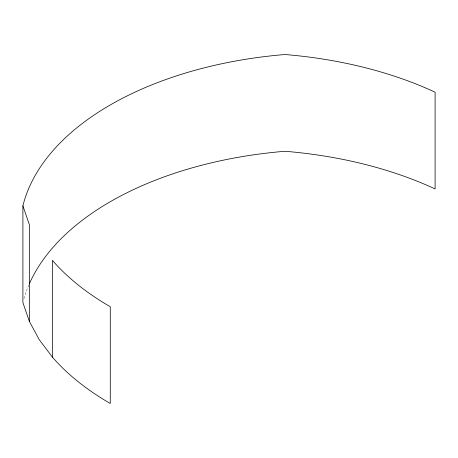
<?xml version="1.0" encoding="UTF-8"?>
<svg xmlns="http://www.w3.org/2000/svg" width="458" height="458" viewBox="0 0 458 458"><rect width="100%" height="100%" fill="white"/><g stroke="black" fill="none" stroke-linecap="round" stroke-linejoin="round"><path stroke-width="0.34" stroke-dasharray="2.29 1.72" d="M23.982 298.547A308.887 178.334 0 0 1 28.757 285.168"/><path stroke-width="0.69" d="M52.407 357.131L52.407 260.379A308.887 178.334 0 0 0 110.269 306.728L110.269 403.481A308.887 178.334 0 0 1 52.407 357.131L39.205 339.596L29.335 321.35L22.9 302.595L22.9 205.842A308.887 178.334 0 0 1 285.002 54.519A308.887 178.334 0 0 1 435.1 92.19L435.1 188.942A308.887 178.334 0 0 0 285.002 151.272A308.887 178.334 0 0 0 29.335 283.846M22.9 205.842L29.335 224.597L29.335 321.35"/></g></svg>
